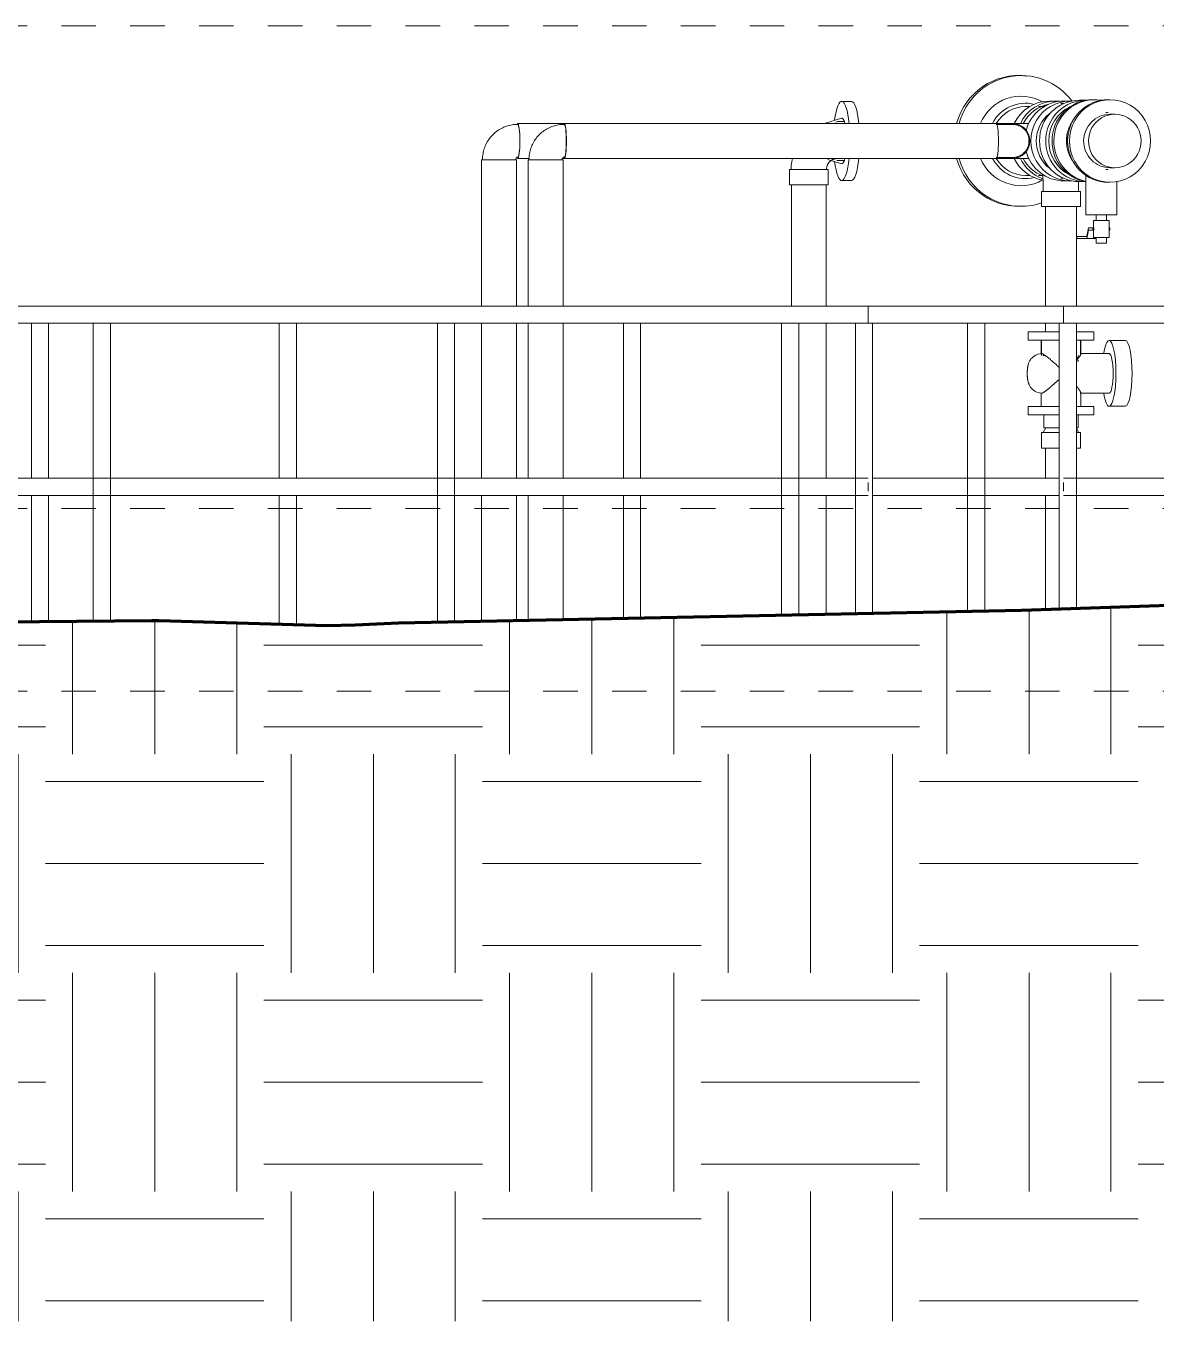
# Model space of a CAD drawing. Header units: metres. Extents: x 3 to 183, y -124 to 10.
# Drawn here: x 69.525 to 72.809, y -2.361 to 1.402 of the extents above; entities that cross this region are included whole.
import ezdxf

# ---------------------------------------------------------------- set-up
doc = ezdxf.new("R2010")
doc.units = ezdxf.units.M
doc.linetypes.add('Centre', pattern=[0.03175, 0.00635, -0.00475, 0.0159, -0.00475])
for name, color, linetype, lineweight in [('A-FLOR-HRAL', 7, 'Continuous', 9), ('A-FLOR-LEVL', 7, 'Continuous', 9), ('C-TOPO', 7, 'Continuous', 9), ('P-PIPE', 7, 'Continuous', 9)]:
    doc.layers.add(name, color=color, linetype=linetype, lineweight=lineweight)

# ---------------------------------------------------------------- blocks, each defined once
blk = doc.blocks.new('YADRAN_LASQUEMAS_ARQ_MO_000_SITIO_rvt-2-Elevación 01')
at = {"layer": 'C-TOPO', "true_color": 0xaaaaaa}
h = blk.add_hatch(dxfattribs=at)
h.set_pattern_fill('FP_14', color=253, style=0, pattern_type=2)
h.set_pattern_definition([(0, (-92.979, 0), (0.635, 0.635), [0.635, -0.635]), (0, (-92.979, 0.2381), (0.635, 0.635), [0.635, -0.635]), (0, (-92.979, 0.47625), (0.635, 0.635), [0.635, -0.635]), (90, (-92.9, 0.5556), (-0.635, 0.635), [0.635, -0.635]), (90, (-92.661, 0.5556), (-0.635, 0.635), [0.635, -0.635]), (90, (-92.423, 0.5556), (-0.635, 0.635), [0.635, -0.635])])
h.paths.add_polyline_path([(-119.0433, -2.3606), (-96.0812, -2.3606), (-96.0812, 0.087), (-96.2622, 0.087), (-98.6359, -0.1534), (-99.2222, -0.1945), (-100.0958, -0.2552), (-101.3901, -0.2966), (-103.1512, -0.3324), (-103.2774, -0.3389), (-103.3601, -0.3406), (-103.8678, -0.3259), (-105.732, -0.3456), (-106.1847, -0.3332), (-106.9648, -0.3214), (-107.4208, -0.3116), (-111.3007, -0.3573), (-111.7652, -0.3569), (-112.0883, -0.3632), (-113.647, -0.413), (-113.9332, -0.4163), (-114.8635, -0.4301), (-117.4948, -0.5303), (-118.7588, -0.5724), (-119.0433, -0.5832), (-119.0433, -2.3506)])
at = {"layer": 'C-TOPO', "color": 253, "lineweight": 70, "true_color": 0xaaaaaa}
for p, q in [((-100.0958, -0.2552), (-101.3418, -0.2957)), ((-101.3418, -0.2957), (-103.1512, -0.3324)), ((-104.1942, -0.3293), (-105.732, -0.3456)), ((-103.8678, -0.3259), (-104.1942, -0.3293)), ((-103.8477, -0.3265), (-103.8678, -0.3259)), ((-103.3601, -0.3406), (-103.8477, -0.3265)), ((-103.1512, -0.3324), (-103.2774, -0.3389)), ((-103.2774, -0.3389), (-103.3601, -0.3406))]:
    blk.add_line(p, q, dxfattribs=at)
at = {"layer": 'C-TOPO', "color": 253, "true_color": 0xaaaaaa}
for p, q in [((-100.0958, -0.2552), (-101.3418, -0.2957)), ((-103.1512, -0.3324), (-101.3418, -0.2957)), ((-104.1942, -0.3293), (-105.732, -0.3456)), ((-103.8678, -0.3259), (-104.1942, -0.3293)), ((-103.8678, -0.3259), (-103.8477, -0.3265)), ((-103.8477, -0.3265), (-103.3601, -0.3406)), ((-103.2774, -0.3389), (-103.1512, -0.3324)), ((-103.2774, -0.3389), (-103.3601, -0.3406))]:
    blk.add_line(p, q, dxfattribs=at)
blk = doc.blocks.new('Railing - 2_-2142832-Elevación 01')
at = {"layer": 'A-FLOR-HRAL'}
for p, q in [((-103.4983, 0.5385), (-103.4983, 0.0885)), ((-103.4483, 0.0885), (-103.4483, 0.5385)), ((-103.4983, 0.0385), (-103.4983, -0.3366)), ((-103.4483, -0.3381), (-103.4483, 0.0385))]:
    blk.add_line(p, q, dxfattribs=at)
blk = doc.blocks.new('Railing - 2_-V156-Elevación 01')
at = {"layer": 'A-FLOR-HRAL'}
for p, q in [((-102.4983, 0.5385), (-102.4983, 0.0885)), ((-102.4483, 0.0885), (-102.4483, 0.5385)), ((-102.4983, 0.0385), (-102.4983, -0.3192)), ((-102.4483, -0.3181), (-102.4483, 0.0385))]:
    blk.add_line(p, q, dxfattribs=at)
blk = doc.blocks.new('Railing - 2_-V157-Elevación 01')
at = {"layer": 'A-FLOR-HRAL'}
for p, q in [((-101.4983, 0.5385), (-101.4983, -0.2988)), ((-101.4983, 0.5385), (-101.4733, 0.5385)), ((-101.4733, 0.5385), (-101.4483, 0.5385)), ((-101.4483, -0.2978), (-101.4483, 0.5385))]:
    blk.add_line(p, q, dxfattribs=at)
blk = doc.blocks.new('Railing - 2_-V176-Elevación 01')
at = {"layer": 'A-FLOR-HRAL'}
for p, q in [((-104.2182, 0.5385), (-104.2182, 0.0885)), ((-104.1682, 0.0885), (-104.1682, 0.5385)), ((-104.2182, 0.0385), (-104.2182, -0.3296)), ((-104.1682, -0.3291), (-104.1682, 0.0385))]:
    blk.add_line(p, q, dxfattribs=at)
blk = doc.blocks.new('Railing - 2_-V177-Elevación 01')
at = {"layer": 'A-FLOR-HRAL'}
for p, q in [((-101.232, 0.5385), (-101.232, -0.2921)), ((-101.232, 0.5385), (-101.207, 0.5385)), ((-101.207, 0.5385), (-101.182, 0.5385)), ((-101.182, -0.2905), (-101.182, 0.5385))]:
    blk.add_line(p, q, dxfattribs=at)
blk = doc.blocks.new('Railing - Railing-2142795-Elevación 01')
at = {"layer": 'A-FLOR-HRAL'}
for p, q in [((-101.2195, 0.5885), (-101.7866, 0.5885)), ((-98.5213, 0.5885), (-101.2195, 0.5885)), ((-101.2195, 0.5885), (-101.2195, 0.5635)), ((-101.7741, 0.5385), (-101.232, 0.5385)), ((-101.2195, 0.5635), (-101.2195, 0.5385)), ((-101.2195, 0.5385), (-98.5213, 0.5385)), ((-101.232, 0.0885), (-101.7741, 0.0885)), ((-98.5213, 0.0885), (-101.2195, 0.0885)), ((-101.2195, 0.076), (-101.2195, 0.0635)), ((-101.7741, 0.0385), (-101.232, 0.0385)), ((-101.2195, 0.0635), (-101.2195, 0.051)), ((-101.2195, 0.0385), (-98.5213, 0.0385))]:
    blk.add_line(p, q, dxfattribs=at)
for name in ['Railing - 2_-V176-Elevación 01', 'Railing - 2_-2142832-Elevación 01', 'Railing - 2_-V156-Elevación 01', 'Railing - 2_-V157-Elevación 01', 'Railing - 2_-V177-Elevación 01']:
    blk.add_blockref(name, (0, 0))
blk = doc.blocks.new('Railing - 2_-V179-Elevación 01')
at = {"layer": 'A-FLOR-HRAL'}
for p, q in [((-101.8241, 0.5385), (-101.8241, -0.3055)), ((-101.8241, 0.5385), (-101.7991, 0.5385)), ((-101.7991, 0.5385), (-101.7741, 0.5385)), ((-101.7741, -0.3044), (-101.7741, 0.5385))]:
    blk.add_line(p, q, dxfattribs=at)
blk = doc.blocks.new('Railing - 2_-V191-Elevación 01')
at = {"layer": 'A-FLOR-HRAL'}
for p, q in [((-104.0384, 0.5385), (-104.0384, -0.3277)), ((-104.0384, 0.5385), (-104.0134, 0.5385)), ((-104.0134, 0.5385), (-103.9884, 0.5385)), ((-103.9884, -0.3272), (-103.9884, 0.5385))]:
    blk.add_line(p, q, dxfattribs=at)
blk = doc.blocks.new('Railing - 2_-V192-Elevación 01')
at = {"layer": 'A-FLOR-HRAL'}
for p, q in [((-103.0384, 0.5385), (-103.0384, -0.3301)), ((-103.0384, 0.5385), (-103.0134, 0.5385)), ((-103.0134, 0.5385), (-102.9884, 0.5385)), ((-102.9884, -0.3291), (-102.9884, 0.5385))]:
    blk.add_line(p, q, dxfattribs=at)
blk = doc.blocks.new('Railing - 2_-V193-Elevación 01')
at = {"layer": 'A-FLOR-HRAL'}
for p, q in [((-102.0384, 0.5385), (-102.0384, -0.3098)), ((-102.0384, 0.5385), (-102.0134, 0.5385)), ((-102.0134, 0.5385), (-101.9884, 0.5385)), ((-101.9884, -0.3088), (-101.9884, 0.5385))]:
    blk.add_line(p, q, dxfattribs=at)
blk = doc.blocks.new('Railing - Railing-2142871-Elevación 01')
at = {"layer": 'A-FLOR-HRAL'}
for p, q in [((-101.7866, 0.5885), (-112.3847, 0.5885)), ((-101.7866, 0.5635), (-101.7866, 0.5885)), ((-112.3847, 0.5385), (-101.7866, 0.5385)), ((-101.7866, 0.5385), (-101.7866, 0.5635)), ((-101.7866, 0.0885), (-112.3847, 0.0885)), ((-101.7866, 0.0635), (-101.7866, 0.076)), ((-112.3847, 0.0385), (-101.7866, 0.0385)), ((-101.7866, 0.051), (-101.7866, 0.0635))]:
    blk.add_line(p, q, dxfattribs=at)
for name in ['Railing - 2_-V191-Elevación 01', 'Railing - 2_-V192-Elevación 01', 'Railing - 2_-V193-Elevación 01', 'Railing - 2_-V179-Elevación 01']:
    blk.add_blockref(name, (0, 0))
blk = doc.blocks.new('M_Ball Valve - 50-150 mm - 150 mm-2178677-Elevación 01')
at = {"layer": 'P-PIPE'}
for p, q in [((-101.1295, 1.188), (-101.1346, 1.188)), ((-101.0844, 1.188), (-101.0894, 1.188)), ((-101.0894, 1.1505), (-101.0969, 1.1505)), ((-101.0969, 0.9855), (-101.0894, 0.9855)), ((-101.1545, 0.9688), (-101.1545, 0.8535)), ((-101.0894, 0.948), (-101.0844, 0.948)), ((-101.0645, 0.8535), (-101.0645, 0.9507)), ((-101.1545, 0.8535), (-101.1014, 0.8535)), ((-101.132, 0.837), (-101.132, 0.8155)), ((-101.1054, 0.837), (-101.132, 0.837)), ((-101.1245, 0.8535), (-101.1245, 0.837)), ((-101.087, 0.837), (-101.1054, 0.837)), ((-101.1014, 0.8535), (-101.0645, 0.8535)), ((-101.0945, 0.837), (-101.0945, 0.8535)), ((-101.087, 0.7875), (-101.087, 0.837)), ((-101.1518, 0.7907), (-101.1812, 0.7907)), ((-101.1812, 0.7907), (-101.1812, 0.7844)), ((-101.1473, 0.8155), (-101.1518, 0.7907)), ((-101.1513, 0.7844), (-101.1469, 0.8091)), ((-101.1473, 0.8155), (-101.1346, 0.8155)), ((-101.1469, 0.8091), (-101.1346, 0.8091)), ((-101.1346, 0.8155), (-101.1346, 0.8091)), ((-101.1316, 0.8155), (-101.1346, 0.8155)), ((-101.1346, 0.8091), (-101.1316, 0.8091)), ((-101.132, 0.8091), (-101.132, 0.7875)), ((-101.1316, 0.8155), (-101.1316, 0.8091)), ((-101.0844, 0.8155), (-101.087, 0.8155)), ((-101.087, 0.8091), (-101.0844, 0.8091)), ((-101.0844, 0.8091), (-101.0844, 0.8155)), ((-101.1812, 0.7844), (-101.1513, 0.7844)), ((-101.1513, 0.7844), (-101.1242, 0.7844)), ((-101.132, 0.7875), (-101.1054, 0.7875)), ((-101.1245, 0.7875), (-101.1245, 0.771)), ((-101.1245, 0.771), (-101.1068, 0.771)), ((-101.1068, 0.771), (-101.0945, 0.771)), ((-101.1054, 0.7875), (-101.087, 0.7875)), ((-101.0945, 0.771), (-101.0945, 0.7875))]:
    blk.add_line(p, q, dxfattribs=at)
at = {"layer": 'P-PIPE', "flags": 128}
for points in [[(-101.1926, 1.1258), (-101.1948, 1.1225), (-101.1969, 1.1191), (-101.1989, 1.1156), (-101.2007, 1.1121), (-101.2024, 1.1085), (-101.2039, 1.1048), (-101.2053, 1.1011), (-101.2065, 1.0973), (-101.2076, 1.0935), (-101.2085, 1.0897), (-101.2093, 1.0858), (-101.2099, 1.0819), (-101.2104, 1.078), (-101.2107, 1.0741), (-101.2109, 1.0702), (-101.2109, 1.068)], [(-101.2109, 1.068), (-101.2108, 1.0641), (-101.2106, 1.0602), (-101.2102, 1.0563), (-101.2097, 1.0524), (-101.209, 1.0485), (-101.2081, 1.0446), (-101.2071, 1.0408), (-101.206, 1.037), (-101.2047, 1.0333), (-101.2032, 1.0296), (-101.2016, 1.0259), (-101.1999, 1.0224), (-101.198, 1.0189), (-101.196, 1.0154), (-101.1938, 1.0121), (-101.1925, 1.0103)]]:
    blk.add_lwpolyline(points, dxfattribs=at)
at = {"layer": 'P-PIPE'}
for centre, major_axis, start_param, end_param in [((-101.1346, 1.068), (0, 0.12), 0, 1.570796), ((-101.1295, 1.068), (0, 0.12), 6.111116, 7.853982), ((-101.0894, 1.068), (0, 0.12), 0, 1.570796), ((-101.0844, 1.068), (0, 0.12), 4.712389, 7.853982), ((-101.1346, 1.068), (0, 0.12), 1.570796, 2.972447), ((-101.1295, 1.068), (0, 0.12), 1.570796, 2.929396), ((-101.1295, 1.068), (0, 0.0825), 1.341993, 1.570796), ((-101.1295, 1.068), (0, 0.0825), 1.570796, 1.682696), ((-101.0894, 1.068), (0, 0.12), 1.570796, 3.141593), ((-101.0844, 1.068), (0, 0.12), 1.570796, 4.712389)]:
    blk.add_ellipse(centre, major_axis=major_axis, ratio=0.98368, start_param=start_param, end_param=end_param, dxfattribs=at)
blk = doc.blocks.new('Plastico - Reducción - PL - Reducción-2183518-Elevación 01')
at = {"layer": 'P-PIPE'}
for p, q in [((-101.1547, 1.1864), (-101.173, 1.1864)), ((-101.173, 0.9499), (-101.1547, 0.9499))]:
    blk.add_line(p, q, dxfattribs=at)
for centre, major_axis, start_param, end_param in [((-101.173, 1.0682), (0, 0.1182), 0, 1.570796), ((-101.1547, 1.0682), (0, 0.1182), 6.247537, 7.853982), ((-101.1547, 1.0682), (0, 0.1095), 0.445435, 1.570796), ((-101.173, 1.0682), (0, 0.1182), 1.570796, 3.141593), ((-101.1547, 1.0682), (0, 0.1182), 1.570796, 3.141593), ((-101.1547, 1.0682), (0, 0.1095), 1.570796, 2.687591)]:
    blk.add_ellipse(centre, major_axis=major_axis, ratio=0.98368, start_param=start_param, end_param=end_param, dxfattribs=at)
blk = doc.blocks.new('Generica - Tapa - GE - Tapa-2183559-Elevación 01')
at = {"layer": 'P-PIPE'}
for p, q in [((-101.0704, 1.1458), (-101.0844, 1.1458)), ((-101.0844, 0.9903), (-101.0704, 0.9903))]:
    blk.add_line(p, q, dxfattribs=at)
for centre, start_param, end_param in [((-101.0844, 1.068), 0, 1.570796), ((-101.0704, 1.068), 4.712389, 7.853982), ((-101.0844, 1.068), 1.570796, 3.141593), ((-101.0704, 1.068), 1.570796, 4.712389)]:
    blk.add_ellipse(centre, major_axis=(0, 0.0778), ratio=0.98368, start_param=start_param, end_param=end_param, dxfattribs=at)
blk = doc.blocks.new('Plastico - Tee - PL - Tee-2183500-Elevación 01')
at = {"layer": 'P-PIPE'}
for p, q in [((-101.2422, 1.1842), (-101.2601, 1.1842)), ((-101.2181, 1.1767), (-101.227, 1.1767)), ((-101.2002, 1.1842), (-101.2181, 1.1842)), ((-101.227, 0.9596), (-101.2181, 0.9596)), ((-101.2181, 0.9522), (-101.2002, 0.9522)), ((-101.2833, 0.9213), (-101.2833, 0.878)), ((-101.2165, 0.9213), (-101.2833, 0.9213)), ((-101.1701, 0.9213), (-101.2165, 0.9213)), ((-101.1701, 0.878), (-101.1701, 0.9213)), ((-101.2833, 0.878), (-101.2165, 0.878)), ((-101.2165, 0.878), (-101.1701, 0.878))]:
    blk.add_line(p, q, dxfattribs=at)
at = {"layer": 'P-PIPE', "flags": 128}
for points in [[(-101.2798, 0.9714), (-101.2797, 0.9698), (-101.2793, 0.9647), (-101.2791, 0.9595), (-101.2788, 0.9542), (-101.2786, 0.9489), (-101.2784, 0.9435), (-101.2783, 0.938), (-101.2782, 0.9326), (-101.2781, 0.9271), (-101.2781, 0.9216), (-101.2781, 0.9213)], [(-101.1759, 0.9503), (-101.1758, 0.9479), (-101.1756, 0.9417), (-101.1755, 0.9355), (-101.1754, 0.9292), (-101.1754, 0.923), (-101.1754, 0.9213)]]:
    blk.add_lwpolyline(points, dxfattribs=at)
at = {"layer": 'P-PIPE'}
for centre, major_axis, start_param, end_param in [((-101.2601, 1.0682), (0, 0.116), 0, 1.114573), ((-101.2422, 1.0682), (0, 0.116), 0, 1.114573), ((-101.2422, 1.0682), (0, 0.1085), 0.190391, 1.081947), ((-101.2181, 1.0682), (0, 0.116), 0, 1.305544), ((-101.2002, 1.0682), (0, 0.116), 0, 3.141593), ((-101.2422, 1.0682), (0, 0.116), 6.17624, 6.283185), ((-101.2002, 1.0682), (0, 0.116), 6.237168, 6.283185), ((-101.2601, 1.0682), (0, 0.116), 2.024972, 2.974875), ((-101.2422, 1.0682), (0, 0.116), 2.025512, 2.810665), ((-101.2422, 1.0682), (0, 0.1086), 2.058288, 2.785791), ((-101.2181, 1.0682), (0, 0.116), 1.836048, 3.141593), ((-101.2002, 1.0682), (0, 0.116), 3.141593, 3.18761)]:
    blk.add_ellipse(centre, major_axis=major_axis, ratio=0.98368, start_param=start_param, end_param=end_param, dxfattribs=at)
blk = doc.blocks.new('Plastico - Reducción - PL - Reducción-2184753-Elevación 01')
at = {"layer": 'P-PIPE'}
for p, q in [((-101.2833, 0.4893), (-101.2833, 0.4448)), ((-101.1701, 0.4448), (-101.1701, 0.4893)), ((-101.2784, 0.4448), (-101.2745, 0.4448)), ((-101.2781, 0.4448), (-101.2774, 0.4435)), ((-101.182, 0.4321), (-101.1754, 0.4448)), ((-101.1765, 0.4277), (-101.1765, 0.4315))]:
    blk.add_line(p, q, dxfattribs=at)
blk = doc.blocks.new('M_Check Valve - 50-300 mm - Flanged - 80 mm-2184639-Elevación 01')
at = {"layer": 'P-PIPE'}
for p, q in [((-101.3222, 0.5134), (-101.3222, 0.4893)), ((-101.2319, 0.5134), (-101.3222, 0.5134)), ((-101.3222, 0.4893), (-101.2319, 0.4893)), ((-101.284, 0.4893), (-101.284, 0.449)), ((-101.1312, 0.5134), (-101.1818, 0.5134)), ((-101.1818, 0.4893), (-101.1312, 0.4893)), ((-101.1694, 0.449), (-101.1694, 0.4893)), ((-101.1312, 0.4893), (-101.1312, 0.5134)), ((-101.0398, 0.4884), (-101.087, 0.4884)), ((-101.087, 0.4502), (-101.1707, 0.4502)), ((-101.284, 0.3368), (-101.284, 0.2965)), ((-101.1707, 0.3356), (-101.087, 0.3356)), ((-101.1694, 0.2965), (-101.1694, 0.3368)), ((-101.3222, 0.2965), (-101.3222, 0.2724)), ((-101.232, 0.2965), (-101.3222, 0.2965)), ((-101.3222, 0.2724), (-101.232, 0.2724)), ((-101.1312, 0.2965), (-101.1818, 0.2965)), ((-101.1818, 0.2724), (-101.1312, 0.2724)), ((-101.1312, 0.2724), (-101.1312, 0.2965)), ((-101.087, 0.2974), (-101.0398, 0.2974))]:
    blk.add_line(p, q, dxfattribs=at)
at = {"layer": 'P-PIPE', "flags": 128}
blk.add_lwpolyline([(-101.2828, 0.3356), (-101.2902, 0.3363), (-101.2969, 0.3383), (-101.3025, 0.3409), (-101.3069, 0.3439), (-101.3103, 0.3469), (-101.3129, 0.3497), (-101.3149, 0.3522), (-101.3164, 0.3545), (-101.3176, 0.3566), (-101.3186, 0.3585), (-101.3194, 0.3602), (-101.3201, 0.3618), (-101.3206, 0.3633), (-101.3211, 0.3647), (-101.3215, 0.3661), (-101.3219, 0.3673), (-101.3222, 0.3686), (-101.3225, 0.3697), (-101.3228, 0.3709), (-101.323, 0.372), (-101.3232, 0.3732), (-101.3234, 0.3743), (-101.3236, 0.3754), (-101.3238, 0.3764), (-101.3239, 0.3775), (-101.324, 0.3786), (-101.3242, 0.3797), (-101.3243, 0.3808), (-101.3244, 0.3818), (-101.3245, 0.3829), (-101.3246, 0.384), (-101.3246, 0.385), (-101.3247, 0.3861), (-101.3247, 0.3872), (-101.3248, 0.3883), (-101.3248, 0.3894), (-101.3248, 0.3904), (-101.3249, 0.3915), (-101.3249, 0.3926), (-101.3249, 0.3937), (-101.3248, 0.3948), (-101.3248, 0.3959), (-101.3248, 0.3969), (-101.3248, 0.398), (-101.3247, 0.3991), (-101.3247, 0.4002), (-101.3246, 0.4012), (-101.3245, 0.4023), (-101.3244, 0.4034), (-101.3243, 0.4045), (-101.3242, 0.4055), (-101.3241, 0.4066), (-101.324, 0.4077), (-101.3238, 0.4088), (-101.3237, 0.4099), (-101.3235, 0.4109), (-101.3233, 0.412), (-101.3231, 0.4132), (-101.3229, 0.4143), (-101.3226, 0.4154), (-101.3224, 0.4166), (-101.3221, 0.4178), (-101.3217, 0.4191), (-101.3213, 0.4204), (-101.3209, 0.4217), (-101.3204, 0.4232), (-101.3198, 0.4247), (-101.319, 0.4263), (-101.3182, 0.4281), (-101.3171, 0.4301), (-101.3157, 0.4323), (-101.314, 0.4347), (-101.3118, 0.4374), (-101.3088, 0.4402), (-101.305, 0.4433), (-101.3001, 0.4462), (-101.294, 0.4486), (-101.2869, 0.45), (-101.2828, 0.4502)], dxfattribs=at)
at = {"layer": 'P-PIPE'}
for centre, major_axis, start_param, end_param in [((-101.087, 0.3929), (0, 0.0955), 0, 0.923368), ((-101.087, 0.3929), (0, 0.0955), 3.141593, 6.283185), ((-101.0398, 0.3929), (0, 0.0955), 3.141593, 6.283185), ((-101.087, 0.3929), (0, 0.0573), 3.141593, 6.283185), ((-101.087, 0.3929), (0, 0.0955), 2.218225, 3.141593)]:
    blk.add_ellipse(centre, major_axis=major_axis, ratio=0.206266, start_param=start_param, end_param=end_param, dxfattribs=at)
for points, knots in [([(-101.2828, 0.4502), (-101.282, 0.4502), (-101.2804, 0.4497), (-101.2773, 0.448), (-101.2747, 0.4463), (-101.2717, 0.4442), (-101.2684, 0.4418), (-101.265, 0.4392), (-101.2614, 0.4363), (-101.2577, 0.4332), (-101.2526, 0.4288), (-101.2462, 0.4231), (-101.2387, 0.4162), (-101.2339, 0.4116), (-101.2317, 0.4096)], [0, 0, 0, 0, 0.1, 0.15, 0.2, 0.25, 0.3, 0.35, 0.4, 0.45, 0.5, 0.6, 0.7, 0.7828948, 0.7828948, 0.7828948, 0.7828948]), ([(-101.2319, 0.376), (-101.234, 0.374), (-101.2388, 0.3695), (-101.2462, 0.3627), (-101.2526, 0.357), (-101.2577, 0.3526), (-101.2614, 0.3495), (-101.265, 0.3466), (-101.2684, 0.344), (-101.2717, 0.3416), (-101.2747, 0.3395), (-101.2773, 0.3378), (-101.2804, 0.3361), (-101.282, 0.3356), (-101.2828, 0.3356)], [0.2199897, 0.2199897, 0.2199897, 0.2199897, 0.3, 0.4, 0.5, 0.55, 0.6, 0.65, 0.7, 0.75, 0.8, 0.85, 0.9, 1, 1, 1, 1])]:
    blk.add_open_spline(points, degree=3, knots=knots, dxfattribs=at)
for points in [[(-101.1815, 0.4299), (-101.1806, 0.431), (-101.1789, 0.4332), (-101.1766, 0.4363), (-101.1745, 0.4392), (-101.1727, 0.4418), (-101.1712, 0.4442), (-101.1702, 0.4463), (-101.1695, 0.448), (-101.1694, 0.4488), (-101.1694, 0.4492)], [(-101.1694, 0.3366), (-101.1694, 0.337), (-101.1695, 0.3378), (-101.1702, 0.3395), (-101.1712, 0.3416), (-101.1727, 0.344), (-101.1745, 0.3466), (-101.1766, 0.3495), (-101.1789, 0.3526), (-101.1806, 0.3548), (-101.1815, 0.3559)]]:
    blk.add_open_spline(points, degree=3, dxfattribs=at)
blk = doc.blocks.new('Plastico - Codo - PL - Codo-2184908-Elevación 01')
at = {"layer": 'P-PIPE'}
for p, q in [((-101.8547, 1.1248), (-101.8783, 1.1248)), ((-102.016, 0.9852), (-102.016, 0.9402)), ((-102.0148, 0.9852), (-102.016, 0.9852)), ((-101.9028, 0.9852), (-102.0148, 0.9852)), ((-101.9028, 0.9402), (-101.9028, 0.9852)), ((-101.8783, 1.0116), (-101.8547, 1.0116)), ((-102.016, 0.9402), (-102.0148, 0.9402)), ((-102.0148, 0.9402), (-101.9028, 0.9402))]:
    blk.add_line(p, q, dxfattribs=at)
at = {"layer": 'P-PIPE', "flags": 128}
for points in [[(-101.8783, 1.1195), (-101.8836, 1.1194), (-101.889, 1.1191)], [(-102.0069, 1.0174), (-102.0079, 1.0131), (-102.0089, 1.0078), (-102.0097, 1.0026), (-102.0103, 0.9973), (-102.0106, 0.9919), (-102.0108, 0.9866), (-102.0108, 0.9852)], [(-101.9081, 0.9852), (-101.9081, 0.9865), (-101.908, 0.9878), (-101.9079, 0.9891), (-101.9077, 0.9904), (-101.9075, 0.9917), (-101.9072, 0.993), (-101.9069, 0.9942), (-101.9065, 0.9955), (-101.9061, 0.9967), (-101.9056, 0.9979), (-101.9051, 0.9991), (-101.9045, 1.0002), (-101.9039, 1.0013), (-101.9033, 1.0024), (-101.9026, 1.0035), (-101.9019, 1.0045), (-101.9011, 1.0055), (-101.9003, 1.0065), (-101.8995, 1.0074), (-101.8986, 1.0083), (-101.8978, 1.0091), (-101.8968, 1.0099), (-101.8959, 1.0107), (-101.8949, 1.0114), (-101.8939, 1.0121), (-101.8929, 1.0127), (-101.8919, 1.0133), (-101.8909, 1.0139), (-101.8898, 1.0144), (-101.8887, 1.0148), (-101.8876, 1.0152), (-101.8865, 1.0156), (-101.8854, 1.0159), (-101.8843, 1.0162), (-101.8832, 1.0164), (-101.882, 1.0166), (-101.8809, 1.0167), (-101.8797, 1.0168), (-101.8786, 1.0168), (-101.8783, 1.0168)]]:
    blk.add_lwpolyline(points, dxfattribs=at)
blk = doc.blocks.new('M_RVR_Codo material - CO - Codo-2185173-Elevación 01')
at = {"layer": 'P-PIPE', "flags": 128}
for points in [[(-102.7064, 1.1098), (-102.7102, 1.1082), (-102.7139, 1.1065), (-102.7176, 1.1047), (-102.7212, 1.1027), (-102.7247, 1.1006), (-102.7281, 1.0983), (-102.7315, 1.0959), (-102.7347, 1.0934), (-102.7378, 1.0908), (-102.7408, 1.088), (-102.7437, 1.0851), (-102.7465, 1.0821), (-102.7492, 1.079), (-102.7517, 1.0757), (-102.7541, 1.0724), (-102.7564, 1.069), (-102.7585, 1.0655), (-102.7605, 1.0619), (-102.7624, 1.0583), (-102.7641, 1.0545), (-102.7656, 1.0507), (-102.767, 1.0469), (-102.7682, 1.043), (-102.7693, 1.039), (-102.7703, 1.0351), (-102.771, 1.031), (-102.7716, 1.027), (-102.7721, 1.0229), (-102.7724, 1.0188), (-102.7725, 1.0147), (-102.7725, 1.0136)], [(-102.6702, 1.1164), (-102.6743, 1.1163), (-102.6784, 1.1161), (-102.6825, 1.1156), (-102.6866, 1.1151), (-102.6906, 1.1143), (-102.6946, 1.1134), (-102.6986, 1.1124), (-102.7025, 1.1111), (-102.7064, 1.1098)], [(-102.6761, 1.0136), (-102.6761, 1.0139), (-102.6761, 1.0142), (-102.6761, 1.0144), (-102.676, 1.0147), (-102.676, 1.015), (-102.6759, 1.0152), (-102.6759, 1.0155), (-102.6758, 1.0158), (-102.6757, 1.016), (-102.6756, 1.0162), (-102.6755, 1.0165), (-102.6754, 1.0167), (-102.6752, 1.0169), (-102.6751, 1.0172), (-102.675, 1.0174), (-102.6748, 1.0176), (-102.6747, 1.0178), (-102.6745, 1.018), (-102.6744, 1.0182), (-102.6742, 1.0183), (-102.674, 1.0185), (-102.6738, 1.0187), (-102.6736, 1.0188), (-102.6734, 1.019), (-102.6732, 1.0191), (-102.673, 1.0192), (-102.6728, 1.0193), (-102.6726, 1.0194), (-102.6724, 1.0195), (-102.6722, 1.0196), (-102.672, 1.0197), (-102.6718, 1.0198), (-102.6716, 1.0198), (-102.6714, 1.0199), (-102.6711, 1.0199), (-102.6709, 1.0199), (-102.6707, 1.02), (-102.6705, 1.02), (-102.6703, 1.02), (-102.6702, 1.02)]]:
    blk.add_lwpolyline(points, dxfattribs=at)
at = {"layer": 'P-PIPE'}
for start_param, end_param in [(4.712389, 6.283185), (3.141593, 4.712389)]:
    blk.add_ellipse((-102.6702, 1.0682), major_axis=(0, 0.0482), ratio=0.1282, start_param=start_param, end_param=end_param, dxfattribs=at)
blk = doc.blocks.new('M_RVR_Codo material - CO - Codo-V226-Elevación 01')
at = {"layer": 'P-PIPE', "flags": 128}
for points in [[(-101.3675, 1.1164), (-101.3676, 1.1164), (-101.3677, 1.1164), (-101.3679, 1.1164), (-101.3682, 1.1164), (-101.3686, 1.1164), (-101.3691, 1.1164), (-101.3696, 1.1164), (-101.3703, 1.1164), (-101.371, 1.1164), (-101.3718, 1.1164), (-101.3727, 1.1164), (-101.3737, 1.1164), (-101.3747, 1.1164), (-101.3758, 1.1164), (-101.377, 1.1164), (-101.3783, 1.1164), (-101.3796, 1.1164), (-101.3811, 1.1164), (-101.3825, 1.1164), (-101.3841, 1.1164), (-101.3857, 1.1164), (-101.3873, 1.1164), (-101.389, 1.1164), (-101.3908, 1.1164), (-101.3926, 1.1164), (-101.3944, 1.1164), (-101.3964, 1.1164), (-101.3983, 1.1164), (-101.4003, 1.1164), (-101.4023, 1.1164), (-101.4043, 1.1164), (-101.4064, 1.1164), (-101.4085, 1.1164), (-101.4106, 1.1164), (-101.4128, 1.1164), (-101.4149, 1.1164), (-101.4151, 1.1164)], [(-101.368, 1.1164), (-101.3677, 1.1164), (-101.3676, 1.1164), (-101.3675, 1.1164)], [(-101.3675, 1.1164), (-101.3656, 1.1164), (-101.3637, 1.1162), (-101.3617, 1.116), (-101.3598, 1.1158), (-101.3579, 1.1154), (-101.3561, 1.115), (-101.3542, 1.1145), (-101.3524, 1.1139), (-101.3505, 1.1133), (-101.3487, 1.1126), (-101.347, 1.1118), (-101.3453, 1.1109), (-101.3436, 1.11), (-101.3419, 1.109), (-101.3403, 1.108), (-101.3387, 1.1069), (-101.3372, 1.1057), (-101.3357, 1.1044), (-101.3343, 1.1031), (-101.3329, 1.1018), (-101.3316, 1.1004), (-101.3304, 1.0989), (-101.3292, 1.0974), (-101.328, 1.0958), (-101.327, 1.0942), (-101.3259, 1.0926), (-101.325, 1.0909), (-101.3241, 1.0892), (-101.3233, 1.0874), (-101.3226, 1.0857), (-101.3219, 1.0838), (-101.3213, 1.082), (-101.3208, 1.0802), (-101.3204, 1.0783), (-101.32, 1.0764), (-101.3197, 1.0745), (-101.3195, 1.0726), (-101.3194, 1.0706), (-101.3193, 1.0687), (-101.3193, 1.0682)], [(-101.3193, 1.0682), (-101.3194, 1.0663), (-101.3195, 1.0643), (-101.3197, 1.0624), (-101.3199, 1.0605), (-101.3203, 1.0586), (-101.3207, 1.0567), (-101.3212, 1.0549), (-101.3218, 1.053), (-101.3224, 1.0512), (-101.3231, 1.0494), (-101.3239, 1.0477), (-101.3248, 1.0459), (-101.3257, 1.0442), (-101.3267, 1.0426), (-101.3277, 1.041), (-101.3289, 1.0394), (-101.33, 1.0379), (-101.3313, 1.0364), (-101.3326, 1.035), (-101.3339, 1.0336), (-101.3353, 1.0323), (-101.3368, 1.031), (-101.3383, 1.0298), (-101.3399, 1.0287), (-101.3415, 1.0276), (-101.3431, 1.0266), (-101.3448, 1.0257), (-101.3465, 1.0248), (-101.3483, 1.024), (-101.35, 1.0233), (-101.3519, 1.0226), (-101.3537, 1.022), (-101.3556, 1.0215), (-101.3574, 1.0211), (-101.3593, 1.0207), (-101.3612, 1.0204), (-101.3631, 1.0202), (-101.3651, 1.0201), (-101.367, 1.02), (-101.3675, 1.02)], [(-101.4151, 1.02), (-101.4129, 1.02), (-101.4108, 1.02), (-101.4086, 1.02), (-101.4065, 1.02), (-101.4045, 1.02), (-101.4024, 1.02), (-101.4004, 1.02), (-101.3984, 1.02), (-101.3965, 1.02), (-101.3946, 1.02), (-101.3927, 1.02), (-101.3909, 1.02), (-101.3891, 1.02), (-101.3874, 1.02), (-101.3857, 1.02), (-101.3841, 1.02), (-101.3826, 1.02), (-101.3811, 1.02), (-101.3797, 1.02), (-101.3784, 1.02), (-101.3771, 1.02), (-101.3759, 1.02), (-101.3748, 1.02), (-101.3737, 1.02), (-101.3728, 1.02), (-101.3719, 1.02), (-101.3711, 1.02), (-101.3703, 1.02), (-101.3697, 1.02), (-101.3691, 1.02), (-101.3686, 1.02), (-101.3682, 1.02), (-101.3679, 1.02), (-101.3677, 1.02), (-101.3676, 1.02), (-101.3675, 1.02)], [(-101.3675, 1.02), (-101.3676, 1.02), (-101.3677, 1.02), (-101.3679, 1.02), (-101.368, 1.02)]]:
    blk.add_lwpolyline(points, dxfattribs=at)
at = {"layer": 'P-PIPE'}
for start_param, end_param in [(6.196673, 6.283185), (5.875572, 6.057881), (5.43586, 5.555604), (4.712389, 4.794313), (4.630465, 4.712389), (3.141593, 3.228105), (3.366896, 3.549206), (3.869174, 3.988918)]:
    blk.add_ellipse((-101.368, 1.0682), major_axis=(0, 0.0482), ratio=0.991748, start_param=start_param, end_param=end_param, dxfattribs=at)
blk = doc.blocks.new('M_RVR_Codo material - CO - Codo-V227-Elevación 01')
at = {"layer": 'P-PIPE', "flags": 128}
for points in [[(-102.8052, 1.1164), (-102.8093, 1.1163), (-102.8134, 1.1161), (-102.8175, 1.1156), (-102.8216, 1.1151), (-102.8256, 1.1143), (-102.8296, 1.1134), (-102.8336, 1.1124), (-102.8375, 1.1111), (-102.8414, 1.1098), (-102.8452, 1.1082), (-102.8489, 1.1065), (-102.8526, 1.1047), (-102.8562, 1.1027), (-102.8597, 1.1006), (-102.8631, 1.0983), (-102.8665, 1.0959), (-102.8697, 1.0934), (-102.8728, 1.0908), (-102.8758, 1.088), (-102.8787, 1.0851), (-102.8815, 1.0821), (-102.8842, 1.079), (-102.8867, 1.0757), (-102.8891, 1.0724), (-102.8914, 1.069), (-102.8935, 1.0655), (-102.8955, 1.0619), (-102.8974, 1.0583), (-102.8991, 1.0545), (-102.9006, 1.0507), (-102.902, 1.0469), (-102.9033, 1.043), (-102.9043, 1.039), (-102.9053, 1.0351), (-102.906, 1.031), (-102.9067, 1.027), (-102.9071, 1.0229), (-102.9074, 1.0188), (-102.9075, 1.0147), (-102.9075, 1.0136)], [(-102.8111, 1.0136), (-102.8111, 1.0139), (-102.8111, 1.0142), (-102.8111, 1.0144), (-102.811, 1.0147), (-102.811, 1.015), (-102.8109, 1.0152), (-102.8109, 1.0155), (-102.8108, 1.0158), (-102.8107, 1.016), (-102.8106, 1.0162), (-102.8105, 1.0165), (-102.8104, 1.0167), (-102.8103, 1.0169), (-102.8101, 1.0172), (-102.81, 1.0174), (-102.8098, 1.0176), (-102.8097, 1.0178), (-102.8095, 1.018), (-102.8094, 1.0182), (-102.8092, 1.0183), (-102.809, 1.0185), (-102.8088, 1.0187), (-102.8086, 1.0188), (-102.8084, 1.019), (-102.8083, 1.0191), (-102.8081, 1.0192), (-102.8079, 1.0193), (-102.8076, 1.0194), (-102.8074, 1.0195), (-102.8072, 1.0196), (-102.807, 1.0197), (-102.8068, 1.0198), (-102.8066, 1.0198), (-102.8064, 1.0199), (-102.8062, 1.0199), (-102.8059, 1.0199), (-102.8057, 1.02), (-102.8055, 1.02), (-102.8053, 1.02), (-102.8052, 1.02)]]:
    blk.add_lwpolyline(points, dxfattribs=at)
at = {"layer": 'P-PIPE'}
for start_param, end_param in [(4.712389, 6.283185), (3.141593, 4.712389)]:
    blk.add_ellipse((-102.8052, 1.0682), major_axis=(0, 0.0482), ratio=0.1282, start_param=start_param, end_param=end_param, dxfattribs=at)
blk = doc.blocks.new('Plastico - Reducción - PL - Reducción-V230-Elevación 01')
at = {"layer": 'P-PIPE'}
for p, q in [((-101.277, 0.2724), (-101.277, 0.2343)), ((-101.1765, 0.2343), (-101.1765, 0.2724)), ((-101.2712, 0.2343), (-101.2781, 0.221)), ((-101.277, 0.2343), (-101.232, 0.2343)), ((-101.1754, 0.221), (-101.182, 0.2337)), ((-101.1816, 0.2343), (-101.1765, 0.2343)), ((-101.2833, 0.221), (-101.2833, 0.176)), ((-101.232, 0.221), (-101.2833, 0.221)), ((-101.1701, 0.221), (-101.1816, 0.221)), ((-101.1701, 0.176), (-101.1701, 0.221)), ((-101.2833, 0.176), (-101.232, 0.176)), ((-101.1816, 0.176), (-101.1701, 0.176))]:
    blk.add_line(p, q, dxfattribs=at)
blk = doc.blocks.new('M_Flange - Weld Neck - Steel - Class 300 - Standard-2191496-Elevación 01')
at = {"layer": 'P-PIPE'}
for p, q in [((-101.3428, 1.2582), (-101.3499, 1.2582)), ((-101.3499, 1.2031), (-101.3502, 1.2031)), ((-101.3502, 0.9332), (-101.3499, 0.9332)), ((-101.3499, 0.8782), (-101.3428, 0.8782))]:
    blk.add_line(p, q, dxfattribs=at)
for centre, major_axis, start_param, end_param in [((-101.3499, 1.0682), (0, 0.19), 6.162355, 7.582245), ((-101.3428, 1.0682), (0, 0.19), 5.369446, 7.582245), ((-101.3428, 1.0682), (0, 0.13), 5.773458, 7.448952), ((-101.3301, 1.0682), (0, 0.1096), 6.036885, 7.36977), ((-101.3499, 1.0682), (0, 0.19), 1.842533, 3.262423), ((-101.3428, 1.0682), (0, 0.19), 1.842533, 3.467323), ((-101.3428, 1.0682), (0, 0.13), 1.975826, 3.65132), ((-101.3301, 1.0682), (0, 0.1095), 2.055008, 3.387893)]:
    blk.add_ellipse(centre, major_axis=major_axis, ratio=0.98368, start_param=start_param, end_param=end_param, dxfattribs=at)
blk = doc.blocks.new('M_Flange - Weld Neck - Steel - Class 300 - Standard-2191546-Elevación 01')
at = {"layer": 'P-PIPE'}
for p, q in [((-101.8358, 1.1832), (-101.8638, 1.1832)), ((-101.8647, 1.1345), (-101.9134, 1.119)), ((-101.9037, 1.0143), (-101.8647, 1.0018)), ((-101.8638, 0.9532), (-101.8358, 0.9532))]:
    blk.add_line(p, q, dxfattribs=at)
for centre, major_axis, start_param, end_param in [((-101.8638, 1.0682), (0, 0.115), 5.172746, 7.303397), ((-101.8358, 1.0682), (0, 0.115), 5.172746, 6.283185), ((-101.8638, 1.0682), (0, 0.0665), 5.591363, 6.35022), ((-101.8638, 1.0682), (0, 0.115), 2.121381, 4.252032), ((-101.8638, 1.0682), (0, 0.0665), 3.074558, 3.833415), ((-101.8358, 1.0682), (0, 0.115), 3.141593, 4.252032)]:
    blk.add_ellipse(centre, major_axis=major_axis, ratio=0.210227, start_param=start_param, end_param=end_param, dxfattribs=at)

msp = doc.modelspace()

# ---------------------------------------------------------------- linework, layer by layer
at = {"layer": 'A-FLOR-LEVL', "color": 253, "linetype": 'Centre', "true_color": 0xaaaaaa}
for p, q in [((54.4283, 1.4024), (96.9164, 1.4024)), ((54.4283, 0), (96.9164, 0)), ((54.4283, -0.5305), (95.6464, -0.5305))]:
    msp.add_line(p, q, dxfattribs=at)
at = {"layer": 'P-PIPE'}
for p, q in [((72.4415, 1.1682), (72.4291, 1.1682)), ((72.4835, 1.1682), (72.4675, 1.1682)), ((72.4366, 1.119), (70.954, 1.119)), ((70.954, 1.0174), (70.9875, 1.0174)), ((71.0822, 1.0174), (72.4366, 1.0174)), ((70.8491, 1.0136), (70.8491, 0.5885)), ((70.9507, 1.0136), (70.8491, 1.0136)), ((70.9507, 0.5885), (70.9507, 1.0136)), ((70.9841, 1.0136), (70.9841, 0.5885)), ((71.0857, 1.0136), (70.9841, 1.0136)), ((71.0857, 0.5885), (71.0857, 1.0136)), ((72.4291, 0.9682), (72.4415, 0.9682)), ((72.4675, 0.9682), (72.4801, 0.9682)), ((71.749, 0.9402), (71.749, 0.5885)), ((71.8506, 0.5885), (71.8506, 0.9402)), ((72.4875, 0.878), (72.4875, 0.5885)), ((72.5775, 0.5885), (72.5775, 0.878)), ((70.8491, 0.5385), (70.8491, 0.0885)), ((70.9507, 0.0885), (70.9507, 0.5385)), ((70.9841, 0.5385), (70.9841, 0.0885)), ((71.0857, 0.0885), (71.0857, 0.5385)), ((71.8506, 0.0885), (71.8506, 0.5385)), ((72.4875, 0.5385), (72.4875, 0.5134)), ((72.5775, 0.5134), (72.5775, 0.5385)), ((72.4875, 0.176), (72.4875, 0.0885)), ((72.5775, 0.0885), (72.5775, 0.176)), ((70.8491, 0.0385), (70.8491, -0.3275)), ((70.9507, -0.3255), (70.9507, 0.0385)), ((70.9841, 0.0385), (70.9841, -0.3248)), ((71.0857, -0.3227), (71.0857, 0.0385)), ((71.8506, -0.3072), (71.8506, 0.0385)), ((72.4875, 0.0385), (72.4875, -0.2934)), ((72.5775, -0.2905), (72.5775, 0.0385))]:
    msp.add_line(p, q, dxfattribs=at)
for centre, major_axis, ratio, start_param, end_param in [((72.4291, 1.0682), (0, 0.1), 0.98368, 0, 1.037085), ((72.5591, 1.0682), (0, 0.1), 0.98368, 0.636731, 1.570796), ((70.954, 1.0682), (0, 0.0508), 0.1282, 0, 0.32357), ((70.954, 1.0682), (0, 0.0508), 0.1282, 4.712389, 6.283185), ((71.089, 1.0682), (0, 0.0508), 0.1282, 0, 0.32357), ((71.089, 1.0682), (0, 0.0508), 0.1282, 4.712389, 6.283185), ((72.3442, 1.0682), (0, 0.0508), 0.1282, 4.712389, 6.283185), ((72.3913, 1.0682), (0, 0.0508), 0.991748, 0, 0.30663), ((72.3913, 1.0682), (0, 0.0508), 0.991748, 4.712389, 6.283185), ((70.954, 1.0682), (0, 0.0508), 0.1282, 3.141593, 4.712389), ((71.089, 1.0682), (0, 0.0508), 0.1282, 3.141593, 4.712389), ((72.3442, 1.0682), (0, 0.0508), 0.1282, 3.141593, 4.712389), ((72.3913, 1.0682), (0, 0.0508), 0.991748, 3.141593, 4.712389), ((72.5591, 1.0682), (0, 0.1), 0.98368, 1.570796, 2.504862), ((70.954, 1.0682), (0, 0.0508), 0.1282, 2.732401, 3.141593), ((71.089, 1.0682), (0, 0.0508), 0.1282, 2.732401, 3.141593), ((72.4291, 1.0682), (0, 0.1), 0.98368, 2.104508, 3.141593), ((72.3913, 1.0682), (0, 0.0508), 0.991748, 2.834963, 3.141593)]:
    msp.add_ellipse(centre, major_axis=major_axis, ratio=ratio, start_param=start_param, end_param=end_param, dxfattribs=at)

# ---------------------------------------------------------------- block references
at = {"lineweight": 5}
msp.add_blockref('YADRAN_LASQUEMAS_ARQ_MO_000_SITIO_rvt-2-Elevación 01', (173.7592, 0), dxfattribs=at)
at = {"layer": 'A-FLOR-HRAL'}
for name in ['Railing - Railing-2142871-Elevación 01', 'Railing - Railing-2142795-Elevación 01']:
    msp.add_blockref(name, (173.7592, 0), dxfattribs=at)
at = {"layer": 'P-PIPE'}
for name in ['M_Flange - Weld Neck - Steel - Class 300 - Standard-2191496-Elevación 01', 'M_Flange - Weld Neck - Steel - Class 300 - Standard-2191546-Elevación 01', 'Plastico - Tee - PL - Tee-2183500-Elevación 01', 'Plastico - Reducción - PL - Reducción-2183518-Elevación 01', 'M_Ball Valve - 50-150 mm - 150 mm-2178677-Elevación 01', 'Generica - Tapa - GE - Tapa-2183559-Elevación 01', 'M_RVR_Codo material - CO - Codo-V227-Elevación 01', 'M_RVR_Codo material - CO - Codo-2185173-Elevación 01', 'Plastico - Codo - PL - Codo-2184908-Elevación 01', 'M_RVR_Codo material - CO - Codo-V226-Elevación 01', 'M_Check Valve - 50-300 mm - Flanged - 80 mm-2184639-Elevación 01', 'Plastico - Reducción - PL - Reducción-2184753-Elevación 01', 'Plastico - Reducción - PL - Reducción-V230-Elevación 01']:
    msp.add_blockref(name, (173.7592, 0), dxfattribs=at)

doc.saveas('drawing.dxf')
